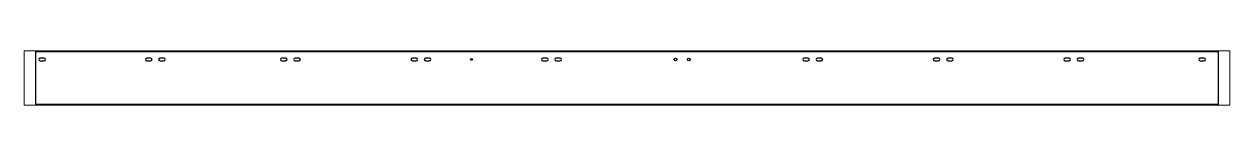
# Paper-space layout 'Layout1' of a CAD drawing. Header units: millimetres. Extents: x 0 to 257, y 92 to 103.
# The model-space entities are those that its viewports show. They can reach past a viewport. Long polylines and large blocks are cut down to what shows.
import ezdxf

# ---------------------------------------------------------------- set-up
doc = ezdxf.new("R2010")
doc.units = ezdxf.units.MM
doc.header["$LTSCALE"] = 25
doc.layers.add('3_Pezzi', color=7, linetype='Continuous')
doc.layers.add('5_Bulloni', color=7, linetype='Continuous')

msp = doc.modelspace()

# ---------------------------------------------------------------- linework, layer by layer
at = {"layer": '3_Pezzi', "color": 3, "linetype": 'Continuous'}
for p, q in [((0, 100), (4436, 100)), ((0, -100), (0, 100)), ((4436, 100), (4436, -100)), ((4436, -100), (0, -100))]:
    msp.add_line(p, q, dxfattribs=at)
at = {"layer": '5_Bulloni', "color": 4, "linetype": 'Continuous'}
for p, q in [((30.3, 75.3), (15.8, 75.3)), ((15.8, 64.8), (30.3, 64.8)), ((430.3, 75.3), (415.8, 75.3)), ((415.8, 64.8), (430.3, 64.8)), ((480.3, 75.3), (465.8, 75.3)), ((465.8, 64.8), (480.3, 64.8)), ((937.1, 75.3), (922.6, 75.3)), ((922.6, 64.8), (937.1, 64.8)), ((987.1, 75.3), (972.6, 75.3)), ((972.6, 64.8), (987.1, 64.8)), ((1427.1, 75.3), (1412.6, 75.3)), ((1412.6, 64.8), (1427.1, 64.8)), ((1477.1, 75.3), (1462.6, 75.3)), ((1462.6, 64.8), (1477.1, 64.8)), ((1917.1, 75.3), (1902.6, 75.3)), ((1902.6, 64.8), (1917.1, 64.8)), ((1967.1, 75.3), (1952.6, 75.3)), ((1952.6, 64.8), (1967.1, 64.8)), ((2897.1, 75.3), (2882.6, 75.3)), ((2882.6, 64.8), (2897.1, 64.8)), ((2947.1, 75.3), (2932.6, 75.3)), ((2932.6, 64.8), (2947.1, 64.8)), ((3387.1, 75.3), (3372.6, 75.3)), ((3372.6, 64.8), (3387.1, 64.8)), ((3437.1, 75.3), (3422.6, 75.3)), ((3422.6, 64.8), (3437.1, 64.8)), ((3877.1, 75.3), (3862.6, 75.3)), ((3862.6, 64.8), (3877.1, 64.8)), ((3927.1, 75.3), (3912.6, 75.3)), ((3912.6, 64.8), (3927.1, 64.8)), ((4383.9, 75.3), (4369.4, 75.3)), ((4369.4, 64.8), (4383.9, 64.8))]:
    msp.add_line(p, q, dxfattribs=at)
at = {"layer": '5_Bulloni', "color": 2, "linetype": 'Continuous'}
for centre, radius in [((1634.5, 70), 3.25), ((2399.8, 70), 5.25), ((2449.8, 70), 5.25)]:
    msp.add_circle(centre, radius, dxfattribs=at)
at = {"layer": '5_Bulloni', "color": 4, "linetype": 'Continuous'}
for centre, start, end in [((15.8, 70), 90, 270), ((30.3, 70), 270, 90), ((415.8, 70), 90, 270), ((430.3, 70), 270, 90), ((465.8, 70), 90, 270), ((480.3, 70), 270, 90), ((922.6, 70), 90, 270), ((937.1, 70), 270, 90), ((972.6, 70), 90, 270), ((987.1, 70), 270, 90), ((1412.6, 70), 90, 270), ((1427.1, 70), 270, 90), ((1462.6, 70), 90, 270), ((1477.1, 70), 270, 90), ((1902.6, 70), 90, 270), ((1917.1, 70), 270, 90), ((1952.6, 70), 90, 270), ((1967.1, 70), 270, 90), ((2882.6, 70), 90, 270), ((2897.1, 70), 270, 90), ((2932.6, 70), 90, 270), ((2947.1, 70), 270, 90), ((3372.6, 70), 90, 270), ((3387.1, 70), 270, 90), ((3422.6, 70), 90, 270), ((3437.1, 70), 270, 90), ((3862.6, 70), 90, 270), ((3877.1, 70), 270, 90), ((3912.6, 70), 90, 270), ((3927.1, 70), 270, 90), ((4369.4, 70), 90, 270), ((4383.9, 70), 270, 90)]:
    msp.add_arc(centre, 5.25, start, end, dxfattribs=at)

psp = doc.layouts.get("Layout1")

# ---------------------------------------------------------------- viewports
at = {"layer": '0'}
psp.add_viewport(center=(128.5, 97.5), size=(257, 11.58703), view_center_point=(2218, 0), view_height=204.00019, dxfattribs=at)

doc.saveas('drawing.dxf')
